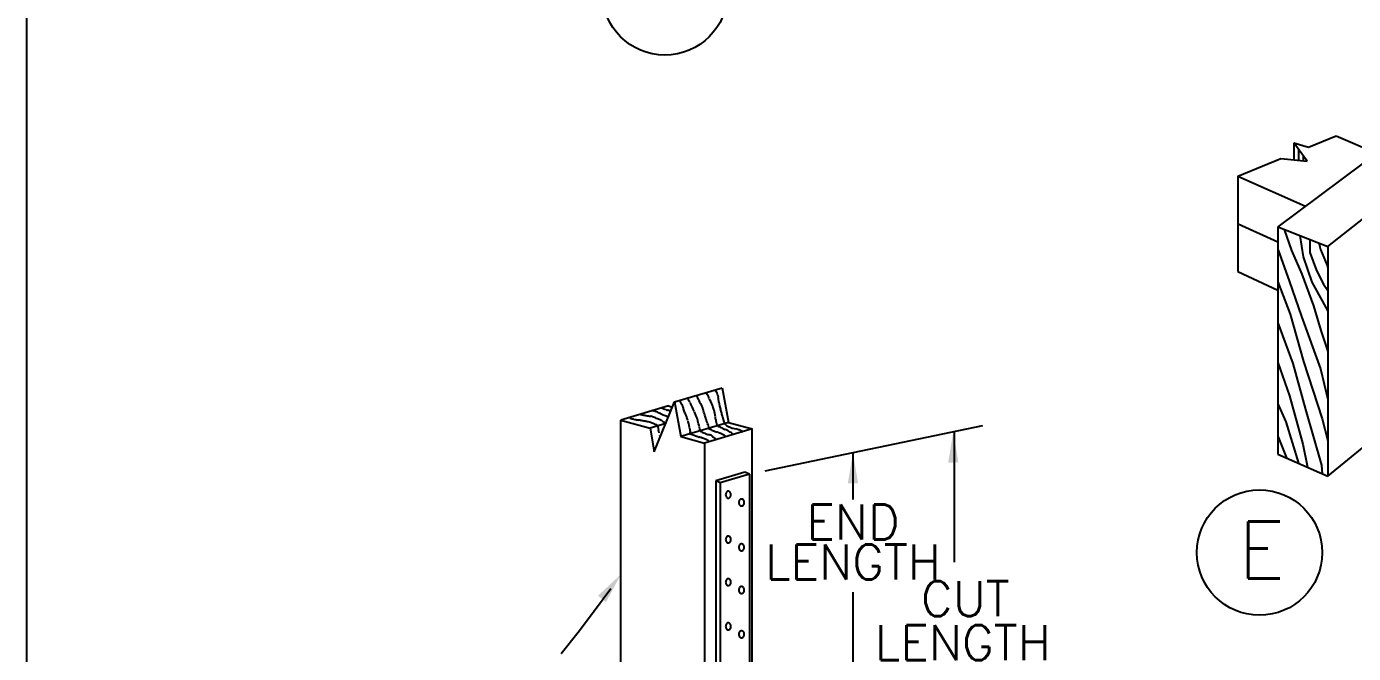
# Model space of a CAD drawing. Header units: inches. Extents: x 683 to 9753, y -6805 to 20230.
# Drawn here: x 8529.5 to 8718.6, y -3362 to -3272.6 of the extents above; entities that cross this region are included whole.
import ezdxf
from ezdxf.enums import TextEntityAlignment as Align

# ---------------------------------------------------------------- set-up
doc = ezdxf.new("R2010")
doc.units = ezdxf.units.IN
doc.header["$LTSCALE"] = 48
doc.header["$MEASUREMENT"] = 0
for name, color, linetype in [('Dim', 1, 'Continuous'), ('DPIS-BL', 9, 'Continuous'), ('DPIS-TEXT', 7, 'Continuous')]:
    doc.layers.add(name, color=color, linetype=linetype)
doc.styles.add('SIMPLEX', font='simplex.shx', dxfattribs={"oblique": 15, "height": 4})
doc.styles.get("Standard").update_dxf_attribs({"font": 'simplex.shx', "oblique": 15})

# ---------------------------------------------------------------- blocks, each defined once
blk = doc.blocks.new('A$C1BDB07E1')
at = {"color": 6}
for centre in [(-171.04, -60.44), (-86.29, -140.3)]:
    blk.add_circle(centre, 8.93, dxfattribs=at)
at = {"layer": 'Dim', "color": 6}
for p, q in [((-47.03, -66.47), (-83.71, -93.85)), ((-76.56, -96.65), (-40.99, -68.68)), ((-79.33, -82.48), (-75.39, -80.88)), ((-75.39, -80.88), (-69.62, -83.34)), ((-81.4, -81.9), (-79.33, -82.48)), ((-79.5, -84.48), (-81.4, -81.9)), ((-89.41, -86.62), (-83.28, -84.12)), ((-83.28, -84.12), (-79.5, -84.48)), ((-89.41, -86.62), (-79.77, -90.91)), ((-89.41, -86.62), (-89.41, -93.32)), ((-89.41, -93.58), (-89.41, -100.21)), ((-89.34, -93.44), (-83.71, -95.97)), ((-83.71, -93.85), (-83.71, -126.25)), ((-83.71, -93.85), (-76.56, -96.65)), ((-76.56, -96.65), (-76.56, -129.42)), ((-89.41, -100.21), (-83.71, -102.88)), ((-76.56, -129.42), (-53.14, -110.16)), ((-169.66, -118.81), (-162.86, -116.8)), ((-162.86, -116.8), (-161.96, -121.75)), ((-172.55, -125.93), (-169.66, -118.81)), ((-169.66, -118.81), (-168.76, -123.77)), ((-170.53, -119.39), (-177.33, -121.41)), ((-170.53, -119.39), (-169.96, -119.55)), ((-177.33, -175.76), (-177.33, -121.41)), ((-177.33, -121.41), (-173.14, -122.57)), ((-170.92, -121.91), (-173.14, -122.57)), ((-173.14, -122.57), (-172.55, -125.93)), ((-171.06, -121.75), (-171.02, -121.77)), ((-171.02, -121.77), (-170.98, -121.79)), ((-170.98, -121.79), (-170.93, -121.81)), ((-170.93, -121.81), (-170.89, -121.83)), ((-161.96, -121.75), (-168.76, -123.77)), ((-158.62, -122.67), (-165.41, -124.69)), ((-164.81, -122.6), (-164.69, -122.66)), ((-161.96, -121.75), (-158.62, -122.67)), ((-158.62, -178.06), (-158.62, -122.67)), ((-168.76, -123.77), (-165.41, -124.69)), ((-165.41, -124.69), (-165.41, -180.45)), ((-83.71, -126.25), (-76.56, -129.42))]:
    blk.add_line(p, q, dxfattribs=at)
at = {"layer": 'Dim', "color": 2}
for p, q in [((-81.4, -81.9), (-81.4, -84.29)), ((-80.74, -82.78), (-80.74, -84.36)), ((-80.06, -83.73), (-80.06, -84.43)), ((-82.81, -94.22), (-81.74, -97.21)), ((-80.57, -95.07), (-80.09, -98.11)), ((-79.14, -95.65), (-79.14, -97.5)), ((-77.87, -96.14), (-77.63, -97.07)), ((-83.71, -97.02), (-82.06, -101.57)), ((-81.74, -97.21), (-80.28, -100.62)), ((-80.09, -98.11), (-78.84, -101.74)), ((-79.14, -97.5), (-78.19, -100.08)), ((-77.63, -97.07), (-76.65, -99.38)), ((-78.19, -100.08), (-77.17, -102.01)), ((-76.65, -99.38), (-76.56, -99.74)), ((-83.71, -101.69), (-81.91, -106.29)), ((-82.06, -101.57), (-80.31, -106.63)), ((-80.28, -100.62), (-78.63, -105.1)), ((-78.84, -101.74), (-77.38, -104.39)), ((-77.17, -102.01), (-76.56, -102.93)), ((-78.63, -105.1), (-77.55, -108.65)), ((-77.38, -104.39), (-76.56, -105.9)), ((-83.71, -107.53), (-81.57, -113.35)), ((-81.91, -106.29), (-80.04, -113.06)), ((-80.31, -106.63), (-77.6, -114.08)), ((-77.55, -108.65), (-76.56, -111.62)), ((-83.71, -113.21), (-82.01, -117.93)), ((-81.57, -113.35), (-79.75, -119.88)), ((-80.04, -113.06), (-77.38, -121.24)), ((-77.6, -114.08), (-76.56, -118.46)), ((-166.55, -117.89), (-166.49, -118.01)), ((-166.49, -118.01), (-166.44, -118.13)), ((-166.44, -118.13), (-166.38, -118.25)), ((-166.38, -118.25), (-166.33, -118.37)), ((-166.33, -118.37), (-166.32, -118.38)), ((-166.32, -118.38), (-166.3, -118.44)), ((-166.3, -118.44), (-166.27, -118.5)), ((-166.27, -118.5), (-166.24, -118.56)), ((-166.24, -118.56), (-166.2, -118.63)), ((-166.2, -118.63), (-166.1, -118.84)), ((-166.1, -118.84), (-165.99, -119.04)), ((-165.99, -119.04), (-165.88, -119.25)), ((-165.16, -117.48), (-165.16, -117.48)), ((-165.08, -117.62), (-165.16, -117.48)), ((-165, -117.76), (-165.08, -117.62)), ((-164.92, -117.9), (-165, -117.76)), ((-164.85, -118.04), (-164.92, -117.9)), ((-164.69, -118.36), (-164.69, -118.36)), ((-164.58, -118.61), (-164.69, -118.36)), ((-164.47, -118.85), (-164.58, -118.61)), ((-164.36, -119.09), (-164.47, -118.85)), ((-164.25, -119.33), (-164.36, -119.09)), ((-83.71, -119.07), (-82.57, -121.65)), ((-82.01, -117.93), (-80.14, -124.84)), ((-174.54, -120.59), (-174.42, -120.61)), ((-174.42, -120.61), (-174.29, -120.64)), ((-174.29, -120.64), (-174.17, -120.66)), ((-174.17, -120.66), (-174.04, -120.69)), ((-174.04, -120.69), (-174.03, -120.69)), ((-174.03, -120.69), (-173.95, -120.71)), ((-173.95, -120.71), (-173.87, -120.72)), ((-173.87, -120.72), (-173.79, -120.73)), ((-173.79, -120.73), (-173.71, -120.75)), ((-173.71, -120.75), (-173.55, -120.78)), ((-173.71, -120.75), (-173.71, -120.75)), ((-173.55, -120.78), (-173.39, -120.8)), ((-173.39, -120.8), (-173.23, -120.83)), ((-173.23, -120.83), (-173.07, -120.86)), ((-173.07, -120.86), (-173.06, -120.86)), ((-172.8, -120.93), (-172.8, -120.93)), ((-172.66, -120.98), (-172.8, -120.93)), ((-172.52, -121.04), (-172.66, -120.98)), ((-172.11, -120.3), (-172.23, -120.25)), ((-171.99, -120.35), (-172.11, -120.3)), ((-171.88, -120.4), (-171.99, -120.35)), ((-171.76, -120.45), (-171.88, -120.4)), ((-171.64, -120.49), (-171.76, -120.45)), ((-171.74, -120.45), (-171.74, -120.45)), ((-171.73, -120.46), (-171.74, -120.45)), ((-171.71, -120.46), (-171.73, -120.46)), ((-171.7, -120.47), (-171.71, -120.46)), ((-171.69, -120.48), (-171.7, -120.47)), ((-171.47, -119.67), (-171.38, -119.71)), ((-171.38, -119.71), (-171.3, -119.75)), ((-171.3, -119.75), (-171.22, -119.78)), ((-171.22, -119.78), (-171.13, -119.82)), ((-171.13, -119.82), (-171.08, -119.84)), ((-171.08, -119.84), (-171.04, -119.86)), ((-171.04, -119.86), (-170.99, -119.87)), ((-170.99, -119.87), (-170.94, -119.89)), ((-170.94, -119.89), (-170.94, -119.89)), ((-170.93, -119.89), (-170.86, -119.92)), ((-170.86, -119.92), (-170.79, -119.94)), ((-170.79, -119.94), (-170.72, -119.97)), ((-170.72, -119.97), (-170.65, -119.99)), ((-170.65, -120), (-170.65, -119.99)), ((-170.65, -119.99), (-170.65, -120)), ((-170.6, -120.01), (-170.65, -120)), ((-170.55, -120.03), (-170.6, -120.01)), ((-170.5, -120.05), (-170.55, -120.03)), ((-170.45, -120.06), (-170.5, -120.05)), ((-168.37, -119.81), (-168.37, -119.8)), ((-168.33, -119.95), (-168.37, -119.81)), ((-168.28, -120.09), (-168.33, -119.95)), ((-168.24, -120.24), (-168.28, -120.09)), ((-168.2, -120.38), (-168.24, -120.24)), ((-167.15, -119.5), (-167.24, -119.32)), ((-167.07, -119.69), (-167.15, -119.5)), ((-166.99, -119.87), (-167.07, -119.69)), ((-166.9, -120.06), (-166.99, -119.87)), ((-166.73, -120.46), (-166.83, -120.23)), ((-166.64, -120.69), (-166.73, -120.46)), ((-166.55, -120.92), (-166.64, -120.69)), ((-166.46, -121.15), (-166.55, -120.92)), ((-165.88, -119.25), (-165.76, -119.46)), ((-165.76, -119.46), (-165.76, -119.46)), ((-165.6, -119.87), (-165.6, -119.85)), ((-165.53, -120.08), (-165.6, -119.87)), ((-165.47, -120.29), (-165.53, -120.08)), ((-165.41, -120.5), (-165.47, -120.29)), ((-165.35, -120.72), (-165.41, -120.5)), ((-165.31, -120.86), (-165.35, -120.72)), ((-165.27, -121), (-165.31, -120.86)), ((-165.23, -121.14), (-165.27, -121)), ((-164.04, -119.98), (-164.04, -119.98)), ((-163.99, -120.23), (-164.04, -119.98)), ((-163.93, -120.47), (-163.99, -120.23)), ((-163.88, -120.71), (-163.93, -120.47)), ((-163.84, -120.96), (-163.88, -120.71)), ((-163.07, -119.97), (-163.12, -119.83)), ((-163.03, -120.12), (-163.07, -119.97)), ((-162.99, -120.26), (-163.03, -120.12)), ((-162.95, -120.41), (-162.99, -120.26)), ((-162.91, -120.56), (-162.95, -120.41)), ((-162.87, -120.72), (-162.91, -120.56)), ((-162.83, -120.87), (-162.87, -120.72)), ((-162.8, -121.03), (-162.83, -120.87)), ((-79.75, -119.88), (-77.48, -127.84)), ((-176.13, -121.06), (-175.98, -121.11)), ((-175.98, -121.11), (-175.84, -121.16)), ((-175.84, -121.16), (-175.69, -121.21)), ((-175.69, -121.21), (-175.53, -121.25)), ((-175.53, -121.25), (-175.53, -121.25)), ((-175.17, -121.34), (-175.08, -121.35)), ((-175.08, -121.35), (-174.98, -121.37)), ((-174.98, -121.37), (-174.89, -121.38)), ((-174.89, -121.38), (-174.8, -121.4)), ((-174.8, -121.4), (-174.81, -121.4)), ((-174.71, -121.42), (-174.8, -121.4)), ((-174.62, -121.43), (-174.71, -121.42)), ((-174.52, -121.45), (-174.62, -121.43)), ((-174.43, -121.47), (-174.52, -121.45)), ((-174.4, -121.47), (-174.43, -121.47)), ((-174.29, -121.5), (-174.4, -121.47)), ((-174.17, -121.52), (-174.29, -121.5)), ((-174.06, -121.54), (-174.17, -121.52)), ((-173.95, -121.56), (-174.06, -121.54)), ((-173.85, -121.58), (-173.95, -121.56)), ((-173.74, -121.6), (-173.85, -121.58)), ((-173.64, -121.62), (-173.74, -121.6)), ((-173.54, -121.64), (-173.64, -121.62)), ((-172.38, -121.1), (-172.52, -121.04)), ((-172.24, -121.16), (-172.38, -121.1)), ((-172.23, -121.16), (-172.24, -121.16)), ((-172.1, -121.22), (-172.23, -121.16)), ((-171.97, -121.28), (-172.1, -121.22)), ((-172, -122.7), (-171.99, -122.75)), ((-171.99, -122.75), (-171.97, -122.79)), ((-171.84, -121.34), (-171.97, -121.28)), ((-171.97, -122.79), (-171.96, -122.83)), ((-171.96, -122.83), (-171.95, -122.87)), ((-171.95, -122.87), (-171.95, -122.89)), ((-171.95, -122.89), (-171.95, -122.89)), ((-171.93, -122.94), (-171.95, -122.89)), ((-171.71, -121.39), (-171.84, -121.34)), ((-171.42, -121.54), (-171.35, -121.58)), ((-171.35, -121.58), (-171.28, -121.63)), ((-171.28, -121.63), (-171.21, -121.67)), ((-171.21, -121.67), (-171.14, -121.71)), ((-171.14, -121.71), (-171.14, -121.71)), ((-167.67, -121.81), (-167.71, -121.65)), ((-167.64, -121.96), (-167.67, -121.81)), ((-167.6, -122.11), (-167.64, -121.96)), ((-167.57, -122.26), (-167.6, -122.11)), ((-167.55, -122.33), (-167.57, -122.26)), ((-167.54, -122.4), (-167.55, -122.33)), ((-167.52, -122.46), (-167.54, -122.4)), ((-167.51, -122.53), (-167.52, -122.46)), ((-167.5, -122.55), (-167.51, -122.54)), ((-167.48, -122.64), (-167.5, -122.55)), ((-167.46, -122.73), (-167.48, -122.64)), ((-167.45, -122.82), (-167.46, -122.73)), ((-167.43, -122.92), (-167.45, -122.82)), ((-166.28, -121.76), (-166.33, -121.55)), ((-166.23, -121.96), (-166.28, -121.76)), ((-166.18, -122.16), (-166.23, -121.96)), ((-166.13, -122.37), (-166.18, -122.16)), ((-166.07, -122.65), (-166.09, -122.55)), ((-166.05, -122.76), (-166.07, -122.65)), ((-166.03, -122.86), (-166.05, -122.76)), ((-166.01, -122.96), (-166.03, -122.86)), ((-165.19, -121.28), (-165.23, -121.14)), ((-165.19, -121.28), (-165.16, -121.38)), ((-165.16, -121.38), (-165.14, -121.49)), ((-165.14, -121.49), (-165.1, -121.6)), ((-165.1, -121.6), (-165.07, -121.71)), ((-165.07, -121.71), (-165.07, -121.71)), ((-164.69, -122.66), (-164.58, -122.72)), ((-164.58, -122.72), (-164.46, -122.77)), ((-164.46, -122.77), (-164.35, -122.83)), ((-164.35, -122.83), (-164.35, -122.83)), ((-163.34, -122.32), (-163.2, -122.39)), ((-163.2, -122.39), (-163.06, -122.46)), ((-163.06, -122.46), (-162.92, -122.53)), ((-162.92, -122.53), (-162.78, -122.6)), ((-162.78, -122.6), (-162.69, -122.64)), ((-162.69, -122.64), (-162.61, -122.68)), ((-162.61, -122.68), (-162.53, -122.71)), ((-162.53, -122.71), (-162.44, -122.75)), ((-162.43, -122.76), (-162.44, -122.75)), ((-162.44, -122.75), (-162.44, -122.75)), ((-162.33, -122.8), (-162.43, -122.76)), ((-162.22, -122.85), (-162.33, -122.8)), ((-162.12, -122.89), (-162.22, -122.85)), ((-162.02, -122.94), (-162.12, -122.89)), ((-156.73, -128.63), (-125.73, -122.2)), ((-82.57, -121.65), (-80.74, -127.57)), ((-77.38, -121.24), (-76.56, -124.35)), ((-171.92, -122.99), (-171.93, -122.94)), ((-171.91, -123.03), (-171.92, -122.99)), ((-171.9, -123.08), (-171.91, -123.03)), ((-171.89, -123.1), (-171.9, -123.08)), ((-171.88, -123.12), (-171.89, -123.1)), ((-171.88, -123.14), (-171.88, -123.12)), ((-171.87, -123.16), (-171.88, -123.14)), ((-171.87, -123.18), (-171.87, -123.16)), ((-171.86, -123.2), (-171.87, -123.18)), ((-171.86, -123.22), (-171.86, -123.2)), ((-171.73, -123.7), (-171.74, -123.65)), ((-171.72, -123.74), (-171.73, -123.7)), ((-171.71, -123.79), (-171.72, -123.74)), ((-171.7, -123.83), (-171.71, -123.79)), ((-167.44, -123.38), (-167.3, -123.43)), ((-167.3, -123.43), (-167.16, -123.48)), ((-167.16, -123.48), (-167.02, -123.53)), ((-167.02, -123.53), (-166.88, -123.58)), ((-166.88, -123.58), (-166.87, -123.58)), ((-166.87, -123.58), (-166.79, -123.61)), ((-166.79, -123.61), (-166.71, -123.64)), ((-166.71, -123.64), (-166.63, -123.67)), ((-166.63, -123.67), (-166.54, -123.7)), ((-166.54, -123.7), (-166.46, -123.72)), ((-166.54, -123.7), (-166.54, -123.7)), ((-166.46, -123.72), (-166.39, -123.75)), ((-166.39, -123.75), (-166.31, -123.77)), ((-166.31, -123.77), (-166.24, -123.8)), ((-166.24, -123.8), (-166.17, -123.82)), ((-166.17, -123.82), (-166.19, -123.81)), ((-166.09, -123.85), (-166.17, -123.82)), ((-166.01, -123.87), (-166.09, -123.85)), ((-165.92, -123.9), (-166.01, -123.87)), ((-165.84, -123.93), (-165.92, -123.9)), ((-165.66, -123.99), (-165.66, -123.99)), ((-165.53, -124.04), (-165.66, -123.99)), ((-165.41, -124.09), (-165.53, -124.04)), ((-165.28, -124.14), (-165.41, -124.09)), ((-165.15, -124.18), (-165.28, -124.14)), ((-164.08, -122.94), (-163.97, -122.98)), ((-163.97, -122.98), (-163.86, -123.02)), ((-163.86, -123.02), (-163.75, -123.06)), ((-163.75, -123.06), (-163.64, -123.1)), ((-163.23, -123.26), (-163.23, -123.26)), ((-163.11, -123.32), (-163.23, -123.26)), ((-162.98, -123.38), (-163.11, -123.32)), ((-162.86, -123.43), (-162.98, -123.38)), ((-162.74, -123.49), (-162.86, -123.43)), ((-129.83, -123.05), (-129.83, -141.65)), ((-83.71, -123.72), (-82.47, -126.79)), ((-144.24, -126.04), (-144.24, -132.71)), ((-80.14, -124.84), (-79.48, -128.13)), ((-77.48, -127.84), (-77.38, -129.05)), ((-181.05, -148.54), (-178.74, -145.41)), ((-144.24, -145.94), (-144.24, -192.78)), ((-183.41, -151.63), (-181.05, -148.54)), ((-185.82, -154.68), (-183.41, -151.63))]:
    blk.add_line(p, q, dxfattribs=at)
at = {"layer": 'Dim', "color": 1}
for p, q in [((-159.64, -128.85), (-163.8, -130.08)), ((-163.8, -130.08), (-163.8, -246.33)), ((-163.16, -130.34), (-163.8, -130.08)), ((-159, -129.1), (-163.16, -130.34)), ((-163.16, -130.34), (-163.16, -245.98)), ((-159, -129.1), (-159.64, -128.85)), ((-159, -129.1), (-159, -289.78))]:
    blk.add_line(p, q, dxfattribs=at)
at = {"layer": 'Dim', "color": 2}
blk.add_lwpolyline([(-171.69, -120.48), (-171.28, -120.65), (-170.87, -120.82)], dxfattribs=at)
for centre, radius, start, end in [((-89.29, -93.32), 0.122, 180, 245.668), ((-89.29, -93.58), 0.122, 65.668, 180), ((-168.56, -119.78), 5.42, 22, 30), ((-176.49, -123.04), 8.76, 25, 30), ((-176.56, -124.52), 10.7, 32, 36), ((-170.38, -120.73), 3.45, 24, 32), ((-170.29, -120.91), 6.15, 25, 28), ((-165.27, -118.44), 1.87, 9, 22), ((-170.38, -119.26), 7.04, 3, 9), ((-161.5, -118.77), 1.85, 183, 195), ((-173.31, -122.41), 1.57, 76, 81), ((-173.16, -121.82), 0.962, 68, 76), ((-175.02, -128.54), 8.76, 73, 75), ((-173.02, -122.05), 1.96, 68, 73), ((-170.52, -119.99), 0.892, 247, 255), ((-169.61, -116.65), 4.36, 255, 258), ((-170.74, -120.84), 0.832, 65, 70), ((-172.87, -125.37), 5.84, 63, 65), ((-172.02, -120.94), 3.82, 17, 25), ((-165.35, -119.63), 2.95, 195, 200), ((-165.83, -119.8), 2.44, 200, 212), ((-174.8, -123.57), 8.65, 23, 24), ((-167.16, -120.24), 1.6, 20, 29), ((-168.1, -120.59), 2.61, 17, 20), ((-166.97, -120.52), 2.97, 20, 24), ((-168.19, -120.96), 4.26, 13, 20), ((-168.1, -121.73), 4.33, 5, 10), ((-152.57, -116.41), 11.09, 195, 198), ((-174.55, -117.86), 3.54, 254, 260), ((-174.36, -125.75), 4.19, 74, 79), ((-175.28, -128.9), 7.48, 70, 74), ((-173.59, -124.27), 2.54, 65, 70), ((-175.13, -127.57), 6.19, 62, 65), ((-172.4, -122.49), 0.422, 54, 62), ((-173.9, -124.56), 2.98, 51, 54), ((-168.98, -122.28), 3.05, 179, 185), ((-171.12, -122.46), 0.911, 185, 195), ((-173.18, -124.67), 3.59, 63, 66), ((-172.37, -123.07), 1.8, 58, 63), ((-168.84, -121.69), 1.11, 14, 32), ((-178.21, -124.1), 10.79, 13, 14), ((-167.97, -123.03), 0.558, 358, 12), ((-169.77, -122.42), 3.54, 16, 21), ((-169.02, -122.2), 2.76, 14, 16), ((-173.19, -124.04), 7.26, 12, 13), ((-164.36, -121.5), 0.74, 197, 213), ((-166.32, -122.79), 1.6, 22, 33), ((-165.25, -122.36), 0.449, 3, 22), ((-166.33, -122.42), 1.53, 353, 3), ((-162.83, -119.6), 3.57, 245, 249), ((-160.11, -121.02), 3.69, 185, 191), ((-162.14, -121.41), 1.62, 191, 204), ((-163.3, -121.93), 0.357, 204, 233), ((-162.76, -121.2), 1.26, 233, 242), ((-154.71, -119.31), 8.27, 192, 196), ((-160.88, -121.04), 1.86, 196, 203), ((-161.47, -121.28), 1.22, 203, 211), ((-162.04, -121.63), 0.554, 211, 231), ((-161.19, -120.57), 1.91, 231, 242), ((-159.92, -118.17), 4.63, 242, 247), ((-159.87, -118.06), 4.75, 247, 252), ((-160.29, -119.32), 3.42, 252, 258), ((-162.32, -129.13), 6.6, 73, 78), ((-160.82, -124.06), 1.31, 65, 73), ((-162.71, -128.15), 5.82, 61, 65), ((-175.47, -124.58), 3.84, 14, 15), ((-171.76, -123.59), 0, 270, 105), ((-170.59, -122.92), 3.18, 352, 358), ((-162.84, -117.75), 6.1, 239, 244), ((-167.77, -129.71), 6.1, 70, 72), ((-164.21, -120.51), 3.01, 244, 251), ((-163.95, -119.78), 3.79, 251, 260), ((-165.4, -124.81), 0.677, 55, 69), ((-167.02, -127.16), 3.53, 49, 55), ((-164.72, -124.03), 0.531, 55, 80), ((-165.21, -124.72), 1.38, 48, 55), ((-160.76, -119.71), 5.33, 228, 232), ((-161.77, -121.01), 3.68, 232, 235), ((-159.36, -117.58), 7.87, 235, 237), ((-166.2, -130.25), 7.6, 69, 70), ((-164.96, -127.08), 4.19, 66, 69), ((-163.1, -124.25), 0.841, 54, 65), ((-165.16, -127.12), 4.38, 50, 54), ((-162.91, -124.85), 2.1, 56, 65), ((-165.54, -128.76), 6.82, 51, 56)]:
    blk.add_arc(centre, radius, start, end, dxfattribs=at)
at = {"layer": 'Dim', "color": 6}
blk.add_arc((-170.51, -120.59), 1.29, 240, 244, dxfattribs=at)
at = {"layer": 'Dim', "color": 1}
for centre, radius, start, end in [((-161.75, -132.04), 0.637, 162, 180), ((-161.75, -132.04), 0.637, 180, 198), ((-161.88, -132), 0.508, 142, 162), ((-161.88, -132.08), 0.508, 198, 218), ((-161.96, -131.94), 0.409, 118, 142), ((-162.01, -131.85), 0.304, 90, 118), ((-162.01, -131.85), 0.304, 62, 90), ((-162.05, -131.94), 0.409, 38, 62), ((-162.13, -132), 0.508, 18, 38), ((-162.13, -132.08), 0.508, 322, 342), ((-162.26, -132.04), 0.637, 0, 18), ((-162.26, -132.04), 0.637, 342, 0), ((-161.96, -132.14), 0.409, 218, 242), ((-162.01, -132.24), 0.304, 242, 270), ((-162.01, -132.24), 0.304, 270, 298), ((-162.05, -132.14), 0.409, 298, 322), ((-159.87, -133.16), 0.637, 162, 180), ((-159.87, -133.16), 0.637, 180, 198), ((-160, -133.12), 0.508, 142, 162), ((-160, -133.2), 0.508, 198, 218), ((-160.07, -133.06), 0.409, 118, 142), ((-160.07, -133.26), 0.409, 218, 242), ((-160.12, -132.97), 0.304, 90, 118), ((-160.12, -133.35), 0.304, 242, 270), ((-160.12, -132.97), 0.304, 62, 90), ((-160.12, -133.35), 0.304, 270, 298), ((-160.17, -133.06), 0.409, 38, 62), ((-160.17, -133.26), 0.409, 298, 322), ((-160.25, -133.12), 0.508, 18, 38), ((-160.25, -133.2), 0.508, 322, 342), ((-160.37, -133.16), 0.637, 0, 18), ((-160.37, -133.16), 0.637, 342, 0), ((-161.96, -138.33), 0.409, 118, 142), ((-162.01, -138.24), 0.304, 90, 118), ((-162.01, -138.24), 0.304, 62, 90), ((-162.05, -138.33), 0.41, 38, 62), ((-161.75, -138.43), 0.637, 162, 180), ((-161.75, -138.43), 0.637, 180, 198), ((-161.88, -138.39), 0.508, 142, 162), ((-161.88, -138.47), 0.508, 198, 218), ((-161.96, -138.53), 0.409, 218, 242), ((-162.01, -138.62), 0.304, 242, 270), ((-162.01, -138.62), 0.304, 270, 298), ((-162.05, -138.53), 0.41, 298, 322), ((-162.13, -138.39), 0.508, 18, 38), ((-162.13, -138.47), 0.508, 322, 342), ((-162.26, -138.43), 0.637, 0, 18), ((-162.26, -138.43), 0.637, 342, 0), ((-159.87, -139.55), 0.637, 162, 180), ((-159.87, -139.55), 0.637, 180, 198), ((-160, -139.51), 0.508, 142, 162), ((-160, -139.59), 0.508, 198, 218), ((-160.07, -139.45), 0.409, 118, 142), ((-160.07, -139.65), 0.409, 218, 242), ((-160.12, -139.35), 0.304, 90, 118), ((-160.12, -139.35), 0.304, 62, 90), ((-160.17, -139.45), 0.41, 38, 62), ((-160.17, -139.65), 0.41, 298, 322), ((-160.25, -139.51), 0.508, 18, 38), ((-160.25, -139.59), 0.508, 322, 342), ((-160.37, -139.55), 0.637, 0, 18), ((-160.37, -139.55), 0.637, 342, 0), ((-160.12, -139.74), 0.304, 242, 270), ((-160.12, -139.74), 0.304, 270, 298), ((-161.75, -144.52), 0.637, 162, 180), ((-161.75, -144.52), 0.638, 180, 198), ((-161.88, -144.48), 0.508, 142, 162), ((-161.88, -144.56), 0.508, 198, 218), ((-161.96, -144.42), 0.409, 118, 142), ((-161.96, -144.62), 0.409, 218, 242), ((-162.01, -144.33), 0.304, 90, 118), ((-162.01, -144.71), 0.304, 242, 270), ((-162.01, -144.33), 0.304, 62, 90), ((-162.01, -144.71), 0.304, 270, 298), ((-162.05, -144.42), 0.41, 38, 62), ((-162.05, -144.62), 0.41, 298, 322), ((-162.13, -144.48), 0.508, 18, 38), ((-162.13, -144.56), 0.508, 322, 342), ((-162.26, -144.52), 0.637, 0, 18), ((-162.26, -144.52), 0.638, 342, 0), ((-159.87, -145.64), 0.637, 162, 180), ((-160, -145.6), 0.508, 142, 162), ((-160.07, -145.54), 0.409, 118, 142), ((-160.12, -145.44), 0.304, 90, 118), ((-160.12, -145.44), 0.304, 62, 90), ((-160.17, -145.54), 0.409, 38, 62), ((-160.25, -145.6), 0.508, 18, 38), ((-160.37, -145.64), 0.637, 0, 18), ((-159.87, -145.64), 0.637, 180, 198), ((-160, -145.68), 0.508, 198, 218), ((-160.07, -145.74), 0.409, 218, 242), ((-160.12, -145.83), 0.304, 242, 270), ((-160.12, -145.83), 0.304, 270, 298), ((-160.17, -145.74), 0.409, 298, 322), ((-160.25, -145.68), 0.508, 322, 342), ((-160.37, -145.64), 0.637, 342, 0), ((-161.75, -150.83), 0.637, 162, 180), ((-161.75, -150.83), 0.637, 180, 198), ((-161.88, -150.79), 0.508, 142, 162), ((-161.88, -150.87), 0.508, 198, 218), ((-161.96, -150.73), 0.409, 118, 142), ((-161.96, -150.93), 0.409, 218, 242), ((-162.01, -150.63), 0.304, 90, 118), ((-162.01, -150.63), 0.304, 62, 90), ((-162.05, -150.73), 0.409, 38, 62), ((-162.05, -150.93), 0.409, 298, 322), ((-162.13, -150.79), 0.508, 18, 38), ((-162.13, -150.87), 0.508, 322, 342), ((-162.26, -150.83), 0.637, 0, 18), ((-162.26, -150.83), 0.637, 342, 0), ((-162.01, -151.02), 0.304, 242, 270), ((-162.01, -151.02), 0.304, 270, 298), ((-159.87, -151.94), 0.637, 162, 180), ((-159.87, -151.94), 0.638, 180, 198), ((-160, -151.9), 0.508, 142, 162), ((-160, -151.98), 0.508, 198, 218), ((-160.07, -151.84), 0.409, 118, 142), ((-160.07, -152.04), 0.409, 218, 242), ((-160.12, -151.75), 0.304, 90, 118), ((-160.12, -152.14), 0.304, 242, 270), ((-160.12, -151.75), 0.304, 62, 90), ((-160.12, -152.14), 0.304, 270, 298), ((-160.17, -151.84), 0.409, 38, 62), ((-160.17, -152.04), 0.41, 298, 322), ((-160.25, -151.9), 0.508, 18, 38), ((-160.25, -151.98), 0.508, 322, 342), ((-160.37, -151.94), 0.637, 0, 18), ((-160.37, -151.94), 0.638, 342, 0)]:
    blk.add_arc(centre, radius, start, end, dxfattribs=at)
at = {"layer": 'Dim', "color": 2}
for points in [[(-130.67, -127.46), (-129.21, -127.45), (-129.94, -123.07)], [(-144.97, -130.42), (-143.51, -130.42), (-144.24, -126.04)], [(-180.58, -146.45), (-179.43, -147.35), (-177.33, -143.43)]]:
    blk.add_solid(points, dxfattribs=at)
blk.add_text('E', height=8.11, dxfattribs=at).set_placement((-89.3, -143.98))
at = {"layer": 'DPIS-TEXT', "style": 'SIMPLEX'}
for s, p in [('END', (-144.24, -138.44)), ('LENGTH', (-144.24, -144.13)), ('CUT', (-128.21, -149.38)), ('LENGTH', (-128.59, -155.64))]:
    blk.add_text(s, height=5, dxfattribs=at).set_placement(p, align=Align.CENTER)

msp = doc.modelspace()

# ---------------------------------------------------------------- linework, layer by layer
at = {"layer": 'DPIS-TEXT'}
msp.add_lwpolyline([(8529.52457, -3121.41948), (8529.52457, -4195.41948)], dxfattribs=at)

# ---------------------------------------------------------------- block references
at = {"layer": 'DPIS-BL'}
msp.add_blockref('A$C1BDB07E1', (8791.53951, -3207.30468), dxfattribs=at)

doc.saveas('drawing.dxf')
